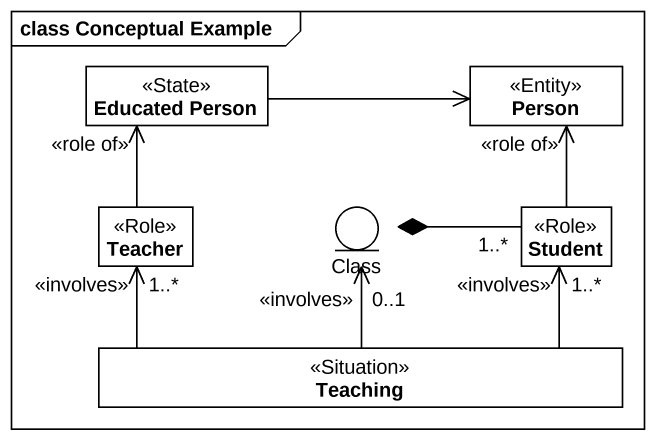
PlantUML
@startuml
mainframe class Conceptual Example
allowmixing
hide circle
hide empty members
class "Educated Person" as Educated_Person <<State>>
class "Person" as Person_ <<Entity>>
class Teacher <<Role>>
entity "Class" as Class_
class Student <<Role>>
class Teaching <<Situation>>
Educated_Person -right-> Person_
Teacher -up-> "<<role of>>" Educated_Person
Class_ *-right- "1..*" Student
Student -up-> "<<role of>>" Person_
Teaching -up-> "<<involves>>\n1..*" Teacher
Teaching -up-> "<<involves>>\n0..1" Class_
Teaching -up-> "<<involves>>\n1..*" Student
@enduml
